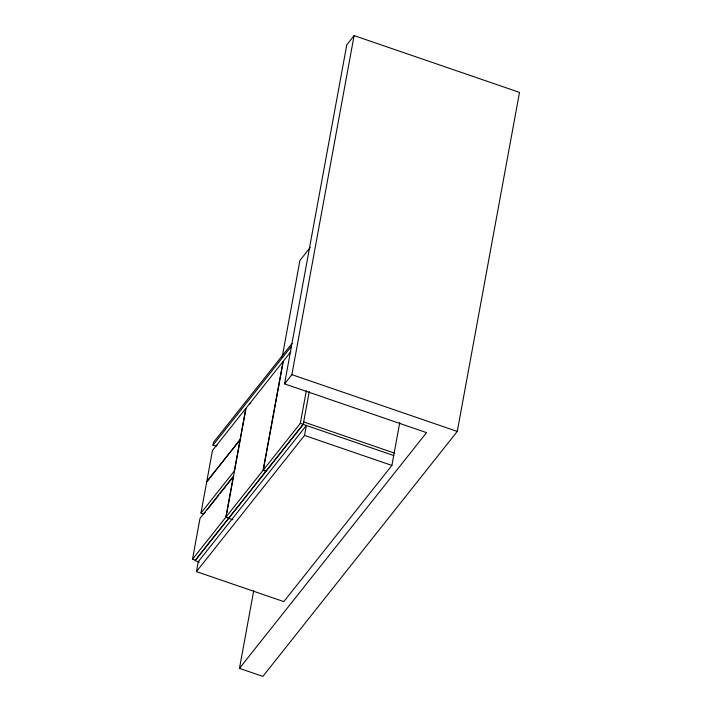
<?xml version="1.0" encoding="UTF-8"?>
<svg xmlns="http://www.w3.org/2000/svg" width="712" height="712" viewBox="0 0 712 712"><rect width="100%" height="100%" fill="white"/><g stroke="black" fill="none" stroke-linecap="round" stroke-linejoin="round"><path stroke-width="1.07" d="M217.24 444.84L216.137 446.219L213.013 445.151L213.538 442.321L292.009 343.442M192.498 559.249L200.019 518.283L233.358 476.275L225.838 517.241L192.498 559.249L195.31 560.211L228.65 518.202L225.838 517.241M200.98 513.049L206.685 481.971L240.024 439.963L234.319 471.041L200.98 513.049L203.792 514.019L205.145 512.302M196.441 571.611L198.256 561.723L306.329 425.545L304.513 435.433L196.441 571.611L283.821 601.613L391.894 465.434L399.752 422.59M226.078 516.93L246.049 408.154L283.047 361.536L263.084 470.312L226.078 516.93L228.89 517.9L265.887 471.273L263.084 470.312M282.103 357.566L299.93 260.458L310.254 247.447M303.134 424.343L266.137 470.97L263.324 470L283.287 361.224L290.825 351.728M239.463 668.363L426.541 432.629L284.551 383.875L346.78 44.829L354.104 35.6L519.502 92.391L457.273 431.436L262.87 676.4L239.463 668.363L253.721 590.711M284.551 383.875L291.875 374.645L354.104 35.6M263.324 470L300.33 423.382L306.311 390.746M309.257 391.511L303.205 424.468L195.132 560.647L199.298 562.079M213.013 445.151L291.484 346.272M249.716 403.909L250.82 402.52M207.192 509.73L218.753 495.16M220.115 493.443L232.361 478.01M291.875 374.645L457.273 431.436M303.668 421.931L394.172 453.001M300.33 423.382L393.7 455.547M304.513 435.433L391.894 465.434M228.721 518.336L232.877 519.76M212.47 450.474L206.765 481.552L240.095 439.544L245.8 408.466L212.47 450.474"/></g></svg>
